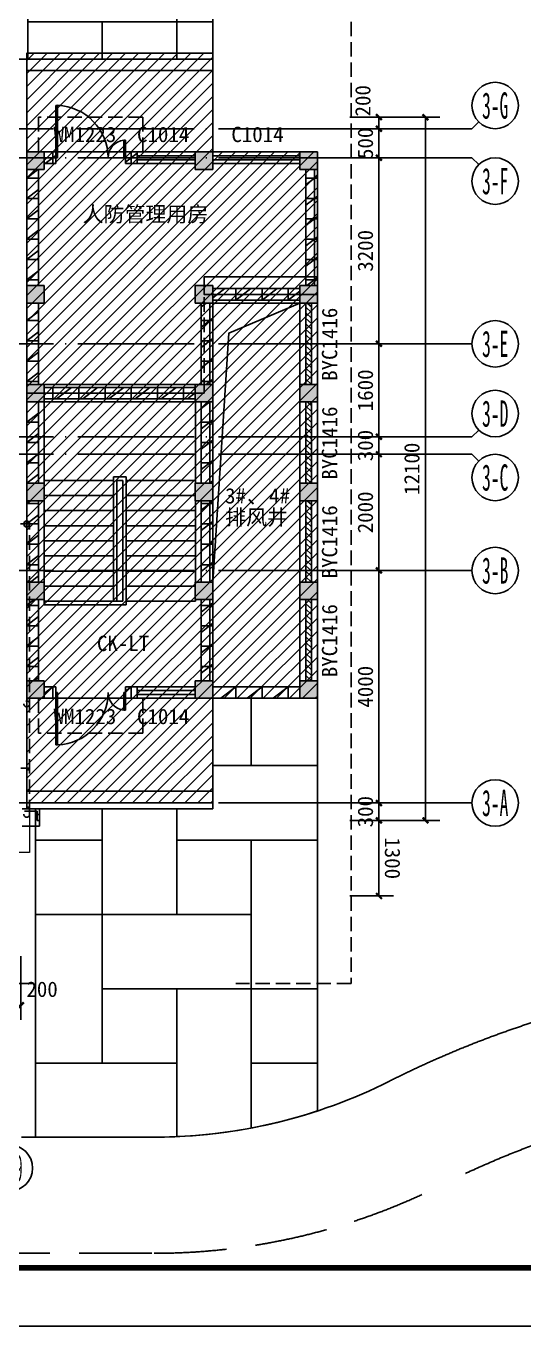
# Model space of a CAD drawing. Extents: x -46233 to 84150, y 109350 to 390860.
# Drawn here: x 49892 to 58454, y 109350 to 131768 of the extents above; entities that cross this region are included whole.
import ezdxf
from ezdxf.enums import TextEntityAlignment as Align
from ezdxf.xclip import XClip

# ---------------------------------------------------------------- set-up
doc = ezdxf.new("R2010")
doc.units = 0
doc.header["$LTSCALE"] = 1000
doc.header["$MEASUREMENT"] = 0
doc.header["$XCLIPFRAME"] = 0
for name, pattern in [('3#-轴线$1$DOTE', [2.42, 2, -0.2, 0.02, -0.2]), ('DASH', [0.35, 0.25, -0.1]), ('道路$0$道路-$0$DASH', [0.35, 0.25, -0.1]), ('风井$0$__DASH', [0.35, 0.25, -0.1])]:
    doc.linetypes.add(name, pattern=pattern)
doc.layers.get('Defpoints').update_dxf_attribs({"color": 4, "linetype": 'DASH'})
for name, color, linetype in [('3#-轴号$0$A-ANNO-AXIS-CIRC', 3, 'Continuous'), ('3#-轴号$0$A-ANNO-AXIS-TEXT', 7, 'Continuous'), ('3#-轴号$0$A-ANNO-DIMS', 3, 'Continuous'), ('3#-轴线$1$A-ANNO-DOTE', 10, '3#-轴线$1$DOTE'), ('A-00-HX-113-wall-01Y$0$HRAL', 31, 'Continuous'), ('A-ANNO-DIMS', 3, 'Continuous'), ('A-ANNO-TEXT', 255, 'Continuous'), ('A-DRAN-SYMB', 243, 'Continuous'), ('A1-无手签$0$A-ANNO-TTLB', 7, 'Continuous'), ('AXIS_TEXT', 7, 'Continuous'), ('道路$0$A-road', 40, 'Continuous'), ('铺装$0$$0$绿化轮廓', 67, 'Continuous'), ('风井$0$A-COLU-CONC', 9, 'Continuous'), ('风井$0$A-COLU-CONC-HATC', 204, 'Continuous'), ('风井$0$A-DOOR', 51, 'Continuous'), ('风井$0$A-ROOF', 241, 'Continuous'), ('风井$0$墙体$0$墙体$0$A-COLU-CONC-HATC', 204, 'Continuous'), ('风井$0$墙体$0$墙体$0$A-DOOR-FIRE', 41, 'Continuous'), ('风井$0$墙体$0$墙体$0$A-FLOR-STRS', 51, 'Continuous'), ('风井$0$墙体$0$墙体$0$A-WALL-BLOK', 131, 'Continuous')]:
    doc.layers.add(name, color=color, linetype=linetype)
doc.layers.add('A-00-15-4#-PM-TF$0$00-装饰-看', color=46, linetype='Continuous', lineweight=5)
doc.layers.add('风井$0$A-ANNO-MODI', color=6, linetype='Continuous', plot=False)
doc.styles.add('3#-轴号$0$_TCH_AXIS', font='')
doc.styles.add('3#-轴号$0$_TCH_DIM_T3', font='')
doc.styles.add('_TCH_DIM_T3', font='')
doc.styles.add('COMPLEX', font='COMPLEX')
doc.styles.get("Standard").update_dxf_attribs({"font": ''})
doc.styles.get('3#-轴号$0$_TCH_AXIS').set_extended_font_data('SimSun')
doc.styles.get('3#-轴号$0$_TCH_DIM_T3').set_extended_font_data('SimSun')
doc.styles.get('_TCH_DIM_T3').set_extended_font_data('SimSun')
doc.styles.get('Standard').set_extended_font_data('SimSun')
doc.dimstyles.new('3#-轴号$0$_TCH_ARCH&&100', dxfattribs={"dimtxt": 264.345992, "dimasz": 100, "dimexe": 250, "dimexo": 300, "dimgap": 100, "dimtad": 1, "dimdec": 0, "dimzin": 0, "dimdsep": 46, "dimtxsty": '3#-轴号$0$_TCH_DIM_T3', "dimblk": '3#-轴号$0$_ArchTick', "dimcen": 0.09, "dimclrt": 7, "dimazin": 2, "dimtfac": 1, "dimtdec": 0, "dimtix": 1, "dimtmove": 2, "dimatfit": 3, "dimfxl": 100, "dimtolj": 1, "dimtzin": 0, "dimarcsym": 0})
doc.dimstyles.new('_TCH_ARCH&&100', dxfattribs={"dimtxt": 264.345992, "dimasz": 100, "dimexe": 250, "dimexo": 300, "dimgap": 100, "dimtad": 1, "dimdec": 0, "dimzin": 0, "dimdsep": 46, "dimtxsty": '_TCH_DIM_T3', "dimblk": 'ARCHTICK', "dimcen": 0.09, "dimclrt": 7, "dimazin": 2, "dimtfac": 1, "dimtdec": 0, "dimtix": 1, "dimtmove": 2, "dimatfit": 3, "dimfxl": 100, "dimtolj": 1, "dimtzin": 0, "dimarcsym": 0})
pattern_1 = [(0, (0, 0), (0, 350), []), (37.875, (400, 0), (-169.61527734, 218.07665675), []), (90, (400, 0), (-450, 3e-14), [])]
pattern_2 = [(0, (0, 0), (3840, 1280), [5120, -1280]), (90, (0, -1280), (-1280, 3840), [5120, -1280])]

# ---------------------------------------------------------------- blocks, each defined once
blk = doc.blocks.new('3#-轴线')
at = {"layer": '3#-轴线$1$A-ANNO-DOTE'}
for points in [[(-3000, 500), (45757, 500)], [(-3000, 0), (45757, 0)], [(-3000, -3200), (45757, -3200)], [(-3000, -4800), (45757, -4800)], [(-3000, -5100), (45757, -5100)], [(-3000, -7100), (45757, -7100)], [(-3000, -11100), (45757, -11100)]]:
    blk.add_lwpolyline(points, dxfattribs=at)
blk = doc.blocks.new('_AXISO')
blk.add_circle((0, 0), 0.5)
at = {"layer": 'AXIS_TEXT', "style": 'COMPLEX', "width": 1.041667}
blk.add_attdef('A', text='', height=0.56, dxfattribs=at).set_placement((-0.25, -0.28), (0.25, -0.28), align=Align.FIT)
blk = doc.blocks.new('3#-轴号$0$_ArchTick')
at = {"color": 0, "linetype": 'ByBlock', "const_width": 0.4}
blk.add_lwpolyline([(-0.5, -0.5), (0.5, 0.5)], dxfattribs=at)
blk = doc.blocks.new('*D811')
at = {"layer": '3#-轴号$0$A-ANNO-DIMS', "color": 0, "lineweight": -2, "transparency": 16777216}
for p, q in [((44188, -8100), (44938, -8100)), ((44688, -12100), (44688, -8100)), ((44188, -12100), (44938, -12100))]:
    blk.add_line(p, q, dxfattribs=at)
at = {"layer": 'Defpoints', "color": 0, "transparency": 16777216}
for p in [(43888, -8100), (44688, -8100), (43888, -12100)]:
    blk.add_point(p, dxfattribs=at)
at = {"layer": '3#-轴号$0$A-ANNO-DIMS', "color": 0, "lineweight": -2, "transparency": 16777216, "xscale": 100, "yscale": 100, "zscale": 100}
for p, rotation in [((44688, -8100), 90), ((44688, -12100), 270)]:
    blk.add_blockref('3#-轴号$0$_ArchTick', p, dxfattribs=dict(at, rotation=rotation))
at = {"layer": '3#-轴号$0$A-ANNO-DIMS', "color": 7, "transparency": 16777216, "insert": (44456, -10100), "char_height": 264.3, "attachment_point": 5, "rotation": 90, "style": '3#-轴号$0$_TCH_DIM_T3'}
blk.add_mtext('\\A1;4000', dxfattribs=at)
blk = doc.blocks.new('*D812')
at = {"layer": '3#-轴号$0$A-ANNO-DIMS', "color": 0, "lineweight": -2, "transparency": 16777216}
for p, q in [((44188, -6100), (44938, -6100)), ((44688, -8100), (44688, -6100)), ((44188, -8100), (44938, -8100))]:
    blk.add_line(p, q, dxfattribs=at)
at = {"layer": 'Defpoints', "color": 0, "transparency": 16777216}
for p in [(43888, -6100), (44688, -6100), (43888, -8100)]:
    blk.add_point(p, dxfattribs=at)
at = {"layer": '3#-轴号$0$A-ANNO-DIMS', "color": 0, "lineweight": -2, "transparency": 16777216, "xscale": 100, "yscale": 100, "zscale": 100}
for p, rotation in [((44688, -6100), 90), ((44688, -8100), 270)]:
    blk.add_blockref('3#-轴号$0$_ArchTick', p, dxfattribs=dict(at, rotation=rotation))
at = {"layer": '3#-轴号$0$A-ANNO-DIMS', "color": 7, "transparency": 16777216, "insert": (44456, -7100), "char_height": 264.3, "attachment_point": 5, "rotation": 90, "style": '3#-轴号$0$_TCH_DIM_T3'}
blk.add_mtext('\\A1;2000', dxfattribs=at)
blk = doc.blocks.new('*D813')
at = {"layer": '3#-轴号$0$A-ANNO-DIMS', "color": 0, "lineweight": -2, "transparency": 16777216}
for p, q in [((44188, -5800), (44938, -5800)), ((44688, -5800), (44688, -5700)), ((44688, -6100), (44688, -5800)), ((44188, -6100), (44938, -6100)), ((44688, -6100), (44688, -6200))]:
    blk.add_line(p, q, dxfattribs=at)
at = {"layer": 'Defpoints', "color": 0, "transparency": 16777216}
for p in [(43888, -5800), (44688, -5800), (43888, -6100)]:
    blk.add_point(p, dxfattribs=at)
at = {"layer": '3#-轴号$0$A-ANNO-DIMS', "color": 0, "lineweight": -2, "transparency": 16777216, "xscale": 100, "yscale": 100, "zscale": 100}
for p, rotation in [((44688, -5800), 270), ((44688, -6100), 90)]:
    blk.add_blockref('3#-轴号$0$_ArchTick', p, dxfattribs=dict(at, rotation=rotation))
at = {"layer": '3#-轴号$0$A-ANNO-DIMS', "color": 7, "transparency": 16777216, "insert": (44456, -5950), "char_height": 264.3, "attachment_point": 5, "rotation": 90, "style": '3#-轴号$0$_TCH_DIM_T3'}
blk.add_mtext('\\A1;300', dxfattribs=at)
blk = doc.blocks.new('*D814')
at = {"layer": '3#-轴号$0$A-ANNO-DIMS', "color": 0, "lineweight": -2, "transparency": 16777216}
for p, q in [((44188, -4200), (44938, -4200)), ((44688, -5800), (44688, -4200)), ((44188, -5800), (44938, -5800))]:
    blk.add_line(p, q, dxfattribs=at)
at = {"layer": 'Defpoints', "color": 0, "transparency": 16777216}
for p in [(43888, -4200), (44688, -4200), (43888, -5800)]:
    blk.add_point(p, dxfattribs=at)
at = {"layer": '3#-轴号$0$A-ANNO-DIMS', "color": 0, "lineweight": -2, "transparency": 16777216, "xscale": 100, "yscale": 100, "zscale": 100}
for p, rotation in [((44688, -4200), 90), ((44688, -5800), 270)]:
    blk.add_blockref('3#-轴号$0$_ArchTick', p, dxfattribs=dict(at, rotation=rotation))
at = {"layer": '3#-轴号$0$A-ANNO-DIMS', "color": 7, "transparency": 16777216, "insert": (44456, -5000), "char_height": 264.3, "attachment_point": 5, "rotation": 90, "style": '3#-轴号$0$_TCH_DIM_T3'}
blk.add_mtext('\\A1;1600', dxfattribs=at)
blk = doc.blocks.new('*D815')
at = {"layer": '3#-轴号$0$A-ANNO-DIMS', "color": 0, "lineweight": -2, "transparency": 16777216}
for p, q in [((44188, -1000), (44938, -1000)), ((44688, -4200), (44688, -1000)), ((44188, -4200), (44938, -4200))]:
    blk.add_line(p, q, dxfattribs=at)
at = {"layer": 'Defpoints', "color": 0, "transparency": 16777216}
for p in [(43888, -1000), (44688, -1000), (43888, -4200)]:
    blk.add_point(p, dxfattribs=at)
at = {"layer": '3#-轴号$0$A-ANNO-DIMS', "color": 0, "lineweight": -2, "transparency": 16777216, "xscale": 100, "yscale": 100, "zscale": 100}
for p, rotation in [((44688, -1000), 90), ((44688, -4200), 270)]:
    blk.add_blockref('3#-轴号$0$_ArchTick', p, dxfattribs=dict(at, rotation=rotation))
at = {"layer": '3#-轴号$0$A-ANNO-DIMS', "color": 7, "transparency": 16777216, "insert": (44456, -2600), "char_height": 264.3, "attachment_point": 5, "rotation": 90, "style": '3#-轴号$0$_TCH_DIM_T3'}
blk.add_mtext('\\A1;3200', dxfattribs=at)
blk = doc.blocks.new('*D816')
at = {"layer": '3#-轴号$0$A-ANNO-DIMS', "color": 0, "lineweight": -2, "transparency": 16777216}
for p, q in [((44688, -500), (44688, -400)), ((44188, -500), (44938, -500)), ((44688, -1000), (44688, -500)), ((44188, -1000), (44938, -1000)), ((44688, -1000), (44688, -1100))]:
    blk.add_line(p, q, dxfattribs=at)
at = {"layer": 'Defpoints', "color": 0, "transparency": 16777216}
for p in [(43888, -500), (44688, -500), (43888, -1000)]:
    blk.add_point(p, dxfattribs=at)
at = {"layer": '3#-轴号$0$A-ANNO-DIMS', "color": 0, "lineweight": -2, "transparency": 16777216, "xscale": 100, "yscale": 100, "zscale": 100}
for p, rotation in [((44688, -500), 270), ((44688, -1000), 90)]:
    blk.add_blockref('3#-轴号$0$_ArchTick', p, dxfattribs=dict(at, rotation=rotation))
at = {"layer": '3#-轴号$0$A-ANNO-DIMS', "color": 7, "transparency": 16777216, "insert": (44456, -750), "char_height": 264.3, "attachment_point": 5, "rotation": 90, "style": '3#-轴号$0$_TCH_DIM_T3'}
blk.add_mtext('\\A1;500', dxfattribs=at)
blk = doc.blocks.new('风井$0$墙体$0$墙体$0$$DorLib2D$00000225')
at = {"color": 0}
for p, q in [((0.475, -0.001), (0.475, 0.752)), ((0.475, 0.752), (0.5, 0.752)), ((0.5, -0.001), (0.5, 0.752)), ((-0.5, 0), (-0.5, 0.252)), ((-0.475, 0.252), (-0.5, 0.252)), ((-0.475, 0), (-0.475, 0.252)), ((-0.475, 0), (-0.5, 0)), ((0.475, -0.001), (0.5, -0.001))]:
    blk.add_line(p, q, dxfattribs=at)
for centre, radius, start, end in [((0.505, -0.002), 0.755, 92.2493, 179.7238), ((-0.501, 0.003), 0.251, 359.7899, 84.0974)]:
    blk.add_arc(centre, radius, start, end, dxfattribs=at)
blk = doc.blocks.new('风井$0$$WINLIB2D$00000001')
at = {"color": 0}
for points in [[(-0.5, 0.5), (-0.5, -0.5)], [(-0.5, 0.5), (0.5, 0.5)], [(0.5, -0.5), (0.5, 0.5)], [(0.5, 0.167), (-0.5, 0.167)], [(0.5, -0.167), (-0.5, -0.167)], [(-0.5, -0.5), (0.5, -0.5)]]:
    blk.add_lwpolyline(points, dxfattribs=at)
blk = doc.blocks.new('风井$0$$WINLIB2D$00000039')
at = {"color": 0}
for points in [[(-0.5, 0.5), (-0.5, -0.5)], [(0.5, 0.5), (-0.5, 0.5)], [(0.5, -0.5), (0.5, 0.5)], [(-0.5, 0.167), (0.5, 0.167)], [(-0.384, -0.167), (-0.448, 0.167)], [(-0.316, -0.167), (-0.38, 0.167)], [(-0.248, -0.167), (-0.312, 0.167)], [(-0.18, -0.167), (-0.244, 0.167)], [(-0.112, -0.167), (-0.176, 0.167)], [(-0.044, -0.167), (-0.108, 0.167)], [(0.024, -0.167), (-0.04, 0.167)], [(0.092, -0.167), (0.028, 0.167)], [(0.16, -0.167), (0.096, 0.167)], [(0.228, -0.167), (0.164, 0.167)], [(0.296, -0.167), (0.232, 0.167)], [(0.364, -0.167), (0.3, 0.167)], [(0.432, -0.167), (0.368, 0.167)], [(0.5, -0.167), (0.436, 0.167)], [(-0.452, -0.167), (-0.5, 0.084)], [(-0.5, -0.167), (0.5, -0.167)], [(0.5, -0.5), (-0.5, -0.5)]]:
    blk.add_lwpolyline(points, dxfattribs=at)
blk = doc.blocks.new('风井')
at = {"layer": '风井$0$A-COLU-CONC-HATC'}
for points in [[(525342749.6, 299507561), (525342749.6, 299507261), (525343049.6, 299507261), (525343049.6, 299507561)], [(525345649.6, 299507561), (525345649.6, 299507261), (525345949.6, 299507261), (525345949.6, 299507561)], [(525347449.6, 299507561), (525347449.6, 299507261), (525347749.6, 299507261), (525347749.6, 299507561)], [(525342749.6, 299505261), (525342749.6, 299504961), (525343049.6, 299504961), (525343049.6, 299505261)], [(525345649.6, 299505261), (525345649.6, 299504961), (525345949.6, 299504961), (525345949.6, 299505261)], [(525347449.6, 299505261), (525347449.6, 299504961), (525347749.6, 299504961), (525347749.6, 299505261)], [(525342749.6, 299503560.8), (525342749.6, 299503260.8), (525343049.6, 299503260.8), (525343049.6, 299503560.8)], [(525345649.6, 299503560.8), (525345649.6, 299503260.8), (525345949.6, 299503260.8), (525345949.6, 299503560.8)], [(525347449.6, 299503560.8), (525347449.6, 299503260.8), (525347749.6, 299503260.8), (525347749.6, 299503560.8)], [(525342749.6, 299501860.8), (525342749.6, 299501560.8), (525343049.6, 299501560.8), (525343049.6, 299501860.8)], [(525345649.6, 299501860.8), (525345649.6, 299501560.8), (525345949.6, 299501560.8), (525345949.6, 299501860.8)], [(525347449.6, 299501860.8), (525347449.6, 299501560.8), (525347749.6, 299501560.8), (525347749.6, 299501860.8)], [(525342749.6, 299500161), (525342749.6, 299499861), (525343049.6, 299499861), (525343049.6, 299500161)], [(525345649.6, 299500161), (525345649.6, 299499861), (525345949.6, 299499861), (525345949.6, 299500161)], [(525347449.6, 299500161), (525347449.6, 299499861), (525347749.6, 299499861), (525347749.6, 299500161)], [(525342749.6, 299498461), (525342749.6, 299498161), (525343049.6, 299498161), (525343049.6, 299498461)], [(525345649.6, 299498461), (525345649.6, 299498161), (525345949.6, 299498161), (525345949.6, 299498461)], [(525347449.6, 299498461), (525347449.6, 299498161), (525347749.6, 299498161), (525347749.6, 299498461)]]:
    blk.add_hatch(color=256, dxfattribs=at).paths.add_polyline_path(points)
at = {"layer": '风井$0$墙体$0$墙体$0$A-COLU-CONC-HATC'}
h = blk.add_hatch(dxfattribs=at)
h.set_pattern_fill('空心砖', color=256, scale=100, style=0)
h.set_pattern_definition(pattern_1)
h.paths.add_polyline_path([(525343049.6, 299507561), (525343049.6, 299507361), (525343249.6, 299507361), (525343249.6, 299507561)])
h = blk.add_hatch(dxfattribs=at)
h.set_pattern_fill('空心砖', color=256, scale=100, style=0)
h.set_pattern_definition(pattern_1)
h.paths.add_polyline_path([(525344649.6, 299507561), (525344449.6, 299507561), (525344449.6, 299507361), (525344649.6, 299507361)])
h = blk.add_hatch(dxfattribs=at)
h.set_pattern_fill('空心砖', color=256, scale=100, style=0)
h.set_pattern_definition(pattern_1)
h.paths.add_polyline_path([(525342749.6, 299505261), (525342949.6, 299505261), (525342949.6, 299507261), (525342749.6, 299507261)])
h = blk.add_hatch(dxfattribs=at)
h.set_pattern_fill('空心砖', color=256, scale=100, style=0)
h.set_pattern_definition(pattern_1)
h.paths.add_polyline_path([(525347749.6, 299507261), (525347549.6, 299507261), (525347549.6, 299505261), (525347749.6, 299505261)])
h = blk.add_hatch(dxfattribs=at)
h.set_pattern_fill('空心砖', color=256, scale=100, style=0)
h.set_pattern_definition(pattern_1)
h.paths.add_polyline_path([(525345949.6, 299505211), (525345949.6, 299505011), (525347449.6, 299505011), (525347449.6, 299505211)])
h = blk.add_hatch(dxfattribs=at)
h.set_pattern_fill('空心砖', color=256, scale=100, style=0)
h.set_pattern_definition(pattern_1)
h.paths.add_polyline_path([(525342749.6, 299503560.8), (525342949.6, 299503560.8), (525342949.6, 299504961), (525342749.6, 299504961)])
h = blk.add_hatch(dxfattribs=at)
h.set_pattern_fill('空心砖', color=256, scale=100, style=0)
h.set_pattern_definition(pattern_1)
h.paths.add_polyline_path([(525345949.6, 299504961), (525345749.6, 299504961), (525345749.6, 299503560.8), (525345949.6, 299503560.8)])
h = blk.add_hatch(dxfattribs=at)
h.set_pattern_fill('空心砖', color=256, scale=100, style=0)
h.set_pattern_definition(pattern_1)
h.paths.add_polyline_path([(525343049.6, 299503510.8), (525343049.6, 299503310.8), (525345649.6, 299503310.8), (525345649.6, 299503510.8)])
h = blk.add_hatch(dxfattribs=at)
h.set_pattern_fill('空心砖', color=256, scale=100, style=0)
h.set_pattern_definition(pattern_1)
h.paths.add_polyline_path([(525342749.6, 299501860.8), (525342949.6, 299501860.8), (525342949.6, 299503260.8), (525342749.6, 299503260.8)])
h = blk.add_hatch(dxfattribs=at)
h.set_pattern_fill('空心砖', color=256, scale=100, style=0)
h.set_pattern_definition(pattern_1)
h.paths.add_polyline_path([(525345949.6, 299503260.8), (525345749.6, 299503260.8), (525345749.6, 299501860.8), (525345949.6, 299501860.8)])
h = blk.add_hatch(dxfattribs=at)
h.set_pattern_fill('空心砖', color=256, scale=100, style=0)
h.set_pattern_definition(pattern_1)
h.paths.add_polyline_path([(525342749.6, 299500161), (525342949.6, 299500161), (525342949.6, 299501560.8), (525342749.6, 299501560.8)])
h = blk.add_hatch(dxfattribs=at)
h.set_pattern_fill('空心砖', color=256, scale=100, style=0)
h.set_pattern_definition(pattern_1)
h.paths.add_polyline_path([(525345949.6, 299501560.8), (525345749.6, 299501560.8), (525345749.6, 299500161), (525345949.6, 299500161)])
h = blk.add_hatch(dxfattribs=at)
h.set_pattern_fill('空心砖', color=256, scale=100, style=0)
h.set_pattern_definition(pattern_1)
h.paths.add_polyline_path([(525342749.6, 299498461), (525342949.6, 299498461), (525342949.6, 299499861), (525342749.6, 299499861)])
h = blk.add_hatch(dxfattribs=at)
h.set_pattern_fill('空心砖', color=256, scale=100, style=0)
h.set_pattern_definition(pattern_1)
h.paths.add_polyline_path([(525345949.6, 299499861), (525345749.6, 299499861), (525345749.6, 299498461), (525345949.6, 299498461)])
h = blk.add_hatch(dxfattribs=at)
h.set_pattern_fill('空心砖', color=256, scale=100, style=0)
h.set_pattern_definition(pattern_1)
h.paths.add_polyline_path([(525347749.6, 299499861), (525347449.6, 299499861), (525347449.6, 299499860.9), (525347749.6, 299499860.9)])
h = blk.add_hatch(dxfattribs=at)
h.set_pattern_fill('空心砖', color=256, scale=100, style=0)
h.set_pattern_definition(pattern_1)
h.paths.add_polyline_path([(525343049.6, 299498361), (525343049.6, 299498161), (525343249.6, 299498161), (525343249.6, 299498361)])
h = blk.add_hatch(dxfattribs=at)
h.set_pattern_fill('空心砖', color=256, scale=100, style=0)
h.set_pattern_definition(pattern_1)
h.paths.add_polyline_path([(525344449.6, 299498161), (525344649.6, 299498161), (525344649.6, 299498361), (525344449.6, 299498361)])
h = blk.add_hatch(dxfattribs=at)
h.set_pattern_fill('空心砖', color=256, scale=100, style=0)
h.set_pattern_definition(pattern_1)
h.paths.add_polyline_path([(525347449.6, 299498161), (525347449.6, 299498361), (525345949.6, 299498361), (525345949.6, 299498161)])
for p, q in [((525345949.6, 299504961), (525347449.6, 299504961)), ((525347449.6, 299504961), (525347449.6, 299500161)), ((525342749.6, 299503410.8), (525345799, 299503410.8)), ((525347449.6, 299499861), (525347449.6, 299498461))]:
    blk.add_line(p, q)
at = {"elevation": 0}
blk.add_lwpolyline([(525342749.6, 299507561), (525347749.6, 299507561), (525347749.6, 299498161), (525342749.6, 299498161)], close=True, dxfattribs=at)
blk.add_lwpolyline([(525345949.6, 299500161), (525346223.1, 299504442.8), (525347449.6, 299504961)])
blk.add_lwpolyline([(525342749.6, 299503560.8), (525345949.6, 299503560.8), (525345949.6, 299498161), (525342749.6, 299498161)], close=True)
at = {"layer": 'Defpoints'}
blk.add_lwpolyline([(525345799, 299507561), (525342749.6, 299507561), (525342749.6, 299503410.8), (525345799, 299503410.8), (525345799, 299505111), (525347749.6, 299505111), (525347749.6, 299507561)], close=True, dxfattribs=at)
at = {"layer": '风井$0$A-ANNO-MODI'}
blk.add_lwpolyline([(525345799, 299505411), (525347749.6, 299505411), (525347749.6, 299505111), (525345799, 299505111)], close=True, dxfattribs=at)
at = {"layer": '风井$0$A-COLU-CONC'}
for p, q in [((525342749.6, 299507561), (525342749.6, 299507261)), ((525343049.6, 299507561), (525342749.6, 299507561)), ((525343049.6, 299507261), (525343049.6, 299507561)), ((525345649.6, 299507561), (525345649.6, 299507261)), ((525345949.6, 299507561), (525345649.6, 299507561)), ((525345949.6, 299507261), (525345949.6, 299507561)), ((525347449.6, 299507561), (525347449.6, 299507261)), ((525347749.6, 299507561), (525347449.6, 299507561)), ((525347749.6, 299507261), (525347749.6, 299507561)), ((525342749.6, 299507261), (525343049.6, 299507261)), ((525345649.6, 299507261), (525345949.6, 299507261)), ((525347449.6, 299507261), (525347749.6, 299507261)), ((525342749.6, 299505261), (525342749.6, 299504961)), ((525343049.6, 299505261), (525342749.6, 299505261)), ((525343049.6, 299504961), (525343049.6, 299505261)), ((525345649.6, 299505261), (525345649.6, 299504961)), ((525345949.6, 299505261), (525345649.6, 299505261)), ((525345949.6, 299504961), (525345949.6, 299505261)), ((525347449.6, 299505261), (525347449.6, 299504961)), ((525347749.6, 299505261), (525347449.6, 299505261)), ((525347749.6, 299504961), (525347749.6, 299505261)), ((525342749.6, 299504961), (525343049.6, 299504961)), ((525345649.6, 299504961), (525345949.6, 299504961)), ((525347449.6, 299504961), (525347749.6, 299504961)), ((525342749.6, 299503560.8), (525342749.6, 299503260.8)), ((525343049.6, 299503560.8), (525342749.6, 299503560.8)), ((525343049.6, 299503260.8), (525343049.6, 299503560.8)), ((525345649.6, 299503560.8), (525345649.6, 299503260.8)), ((525345949.6, 299503560.8), (525345649.6, 299503560.8)), ((525345949.6, 299503260.8), (525345949.6, 299503560.8)), ((525347449.6, 299503560.8), (525347449.6, 299503260.8)), ((525347749.6, 299503560.8), (525347449.6, 299503560.8)), ((525347749.6, 299503260.8), (525347749.6, 299503560.8)), ((525342749.6, 299503260.8), (525343049.6, 299503260.8)), ((525345649.6, 299503260.8), (525345949.6, 299503260.8)), ((525347449.6, 299503260.8), (525347749.6, 299503260.8)), ((525342749.6, 299501860.8), (525342749.6, 299501560.8)), ((525343049.6, 299501860.8), (525342749.6, 299501860.8)), ((525343049.6, 299501560.8), (525343049.6, 299501860.8)), ((525345649.6, 299501860.8), (525345649.6, 299501560.8)), ((525345949.6, 299501860.8), (525345649.6, 299501860.8)), ((525345949.6, 299501560.8), (525345949.6, 299501860.8)), ((525347449.6, 299501860.8), (525347449.6, 299501560.8)), ((525347749.6, 299501860.8), (525347449.6, 299501860.8)), ((525347749.6, 299501560.8), (525347749.6, 299501860.8)), ((525342749.6, 299501560.8), (525343049.6, 299501560.8)), ((525345649.6, 299501560.8), (525345949.6, 299501560.8)), ((525347449.6, 299501560.8), (525347749.6, 299501560.8)), ((525342749.6, 299500161), (525342749.6, 299499861)), ((525343049.6, 299500161), (525342749.6, 299500161)), ((525343049.6, 299499861), (525343049.6, 299500161)), ((525345649.6, 299500161), (525345649.6, 299499861)), ((525345949.6, 299500161), (525345649.6, 299500161)), ((525345949.6, 299499861), (525345949.6, 299500161)), ((525347449.6, 299500161), (525347449.6, 299499861)), ((525347749.6, 299500161), (525347449.6, 299500161)), ((525347749.6, 299499861), (525347749.6, 299500161)), ((525342749.6, 299499861), (525343049.6, 299499861)), ((525345649.6, 299499861), (525345949.6, 299499861)), ((525347449.6, 299499861), (525347749.6, 299499861)), ((525342749.6, 299498461), (525342749.6, 299498161)), ((525343049.6, 299498461), (525342749.6, 299498461)), ((525343049.6, 299498161), (525343049.6, 299498461)), ((525345649.6, 299498461), (525345649.6, 299498161)), ((525345949.6, 299498461), (525345649.6, 299498461)), ((525345949.6, 299498161), (525345949.6, 299498461)), ((525347449.6, 299498461), (525347449.6, 299498161)), ((525347749.6, 299498461), (525347449.6, 299498461)), ((525347749.6, 299498161), (525347749.6, 299498461)), ((525342749.6, 299498161), (525343049.6, 299498161)), ((525345649.6, 299498161), (525345949.6, 299498161)), ((525347449.6, 299498161), (525347749.6, 299498161))]:
    blk.add_line(p, q, dxfattribs=at)
at = {"layer": '风井$0$A-ROOF', "linetype": '风井$0$__DASH'}
for points in [[(525344749.6, 299507561), (525344749.6, 299508161), (525342949.6, 299508161), (525342949.6, 299507561)], [(525344749.6, 299498161), (525344749.6, 299497561), (525342949.6, 299497561), (525342949.6, 299498161)]]:
    blk.add_lwpolyline(points, dxfattribs=at)
at = {"layer": '风井$0$墙体$0$墙体$0$A-FLOR-STRS'}
for p, q in [((525342749.6, 299508961), (525345949.6, 299508961)), ((525345650, 299503260.8), (525343050, 299503260.8)), ((525343050, 299503260.8), (525343050, 299501910.8)), ((525345650, 299501910.8), (525345650, 299503260.8)), ((525343050, 299499830.8), (525343050, 299501910.8)), ((525343050, 299501910.8), (525344240, 299501910.8)), ((525343050, 299501910.8), (525344240, 299501910.8)), ((525344240, 299499830.8), (525344240, 299501970.8)), ((525344240, 299501970.8), (525344460, 299501970.8)), ((525344300, 299499830.8), (525344300, 299501910.8)), ((525344300, 299499830.8), (525344300, 299501910.8)), ((525344300, 299501910.8), (525344400, 299501910.8)), ((525344300, 299501910.8), (525344400, 299501910.8)), ((525344400, 299501910.8), (525344400, 299499830.8)), ((525344400, 299501910.8), (525344400, 299499830.8)), ((525344460, 299501970.8), (525344460, 299499770.8)), ((525345650, 299501910.8), (525344460, 299501910.8)), ((525344460, 299501910.8), (525345650, 299501910.8)), ((525345650, 299501910.8), (525345650, 299501860.8)), ((525343050, 299501650.8), (525344240, 299501650.8)), ((525345649.6, 299501650.8), (525344460, 299501650.8)), ((525345650, 299501560.8), (525345650, 299500161)), ((525343050, 299501390.8), (525344240, 299501390.8)), ((525345650, 299501390.8), (525344460, 299501390.8)), ((525343050, 299501130.8), (525344240, 299501130.8)), ((525345650, 299501130.8), (525344460, 299501130.8)), ((525343050, 299500870.8), (525344240, 299500870.8)), ((525345650, 299500870.8), (525344460, 299500870.8)), ((525343050, 299500610.8), (525344240, 299500610.8)), ((525345650, 299500610.8), (525344460, 299500610.8)), ((525343050, 299500350.8), (525344240, 299500350.8)), ((525345650, 299500350.8), (525344460, 299500350.8)), ((525343050, 299500090.8), (525344240, 299500090.8)), ((525345649.6, 299500090.8), (525344460, 299500090.8)), ((525343050, 299499830.8), (525344240, 299499830.8)), ((525344400, 299499830.8), (525343050, 299499830.8)), ((525343050, 299499770.8), (525343050, 299499830.8)), ((525344460, 299499770.8), (525343050, 299499770.8)), ((525344240, 299499830.8), (525344300, 299499830.8)), ((525344240, 299499830.8), (525344300, 299499830.8)), ((525344300, 299499830.8), (525344400, 299499830.8)), ((525345650, 299499830.8), (525344460, 299499830.8)), ((525345650, 299499861), (525345650, 299499830.8)), ((525342749.6, 299496661), (525342749.6, 299496261)), ((525342749.6, 299496561), (525345949.6, 299496561)), ((525342749.6, 299496261), (525345949.6, 299496261))]:
    blk.add_line(p, q, dxfattribs=at)
for points in [[(525342749.6, 299507561), (525342749.6, 299509261), (525345949.6, 299509261), (525345949.6, 299507561)], [(525342749.6, 299498161), (525342749.6, 299496261), (525345949.6, 299496261), (525345949.6, 299498461)]]:
    blk.add_lwpolyline(points, dxfattribs=at)
at = {"layer": '风井$0$墙体$0$墙体$0$A-WALL-BLOK'}
for p, q in [((525342749.6, 299507461, 0), (525342749.6, 299507461, 0)), ((525342799.6, 299507461, 0), (525342799.6, 299507461, 0)), ((525342849.6, 299507461, 0), (525342849.6, 299507461, 0)), ((525343249.6, 299507561), (525343049.6, 299507561)), ((525343249.6, 299507361), (525343249.6, 299507561)), ((525344649.6, 299507561), (525344449.6, 299507561)), ((525344449.6, 299507561), (525344449.6, 299507361)), ((525344649.6, 299507361), (525344649.6, 299507561)), ((525342749.6, 299507261), (525342749.6, 299505261)), ((525342949.6, 299507261), (525342949.6, 299505261)), ((525343049.6, 299507361), (525343249.6, 299507361)), ((525344449.6, 299507361), (525344649.6, 299507361)), ((525347549.6, 299507261), (525347549.6, 299505261)), ((525347749.6, 299507261), (525347749.6, 299505261)), ((525347449.6, 299505211), (525345949.6, 299505211)), ((525342749.6, 299504961), (525342749.6, 299503560.8)), ((525342949.6, 299504961), (525342949.6, 299503560.8)), ((525345749.6, 299503560.8), (525345749.6, 299504961)), ((525347449.6, 299505011), (525345949.6, 299505011)), ((525345949.6, 299503560.8), (525345949.6, 299504961)), ((525345649.6, 299503510.8), (525343049.6, 299503510.8)), ((525342749.6, 299503260.8), (525342749.6, 299501860.8)), ((525342949.6, 299503260.8), (525342949.6, 299501860.8)), ((525345649.6, 299503310.8), (525343049.6, 299503310.8)), ((525345749.6, 299501860.8), (525345749.6, 299503260.8)), ((525345949.6, 299501860.8), (525345949.6, 299503260.8)), ((525342749.6, 299501560.8), (525342749.6, 299500161)), ((525342949.6, 299501560.8), (525342949.6, 299500161)), ((525345749.6, 299500161), (525345749.6, 299501560.8)), ((525345949.6, 299500161), (525345949.6, 299501560.8)), ((525342749.6, 299499861), (525342749.6, 299498461)), ((525342949.6, 299499861), (525342949.6, 299498461)), ((525345749.6, 299498461), (525345749.6, 299499861)), ((525345949.6, 299498461), (525345949.6, 299499861)), ((525347449.6, 299499861), (525347449.6, 299499860.9)), ((525347449.6, 299499860.9), (525347749.6, 299499860.9)), ((525347749.6, 299499860.9), (525347749.6, 299499861)), ((525343249.6, 299498361), (525343049.6, 299498361)), ((525343249.6, 299498161), (525343249.6, 299498361)), ((525344649.6, 299498361), (525344449.6, 299498361)), ((525344449.6, 299498361), (525344449.6, 299498161)), ((525344649.6, 299498161), (525344649.6, 299498361)), ((525345949.6, 299498361), (525347449.6, 299498361)), ((525343049.6, 299498161), (525343249.6, 299498161)), ((525344449.6, 299498161), (525344649.6, 299498161)), ((525345949.6, 299498161), (525347449.6, 299498161))]:
    blk.add_line(p, q, dxfattribs=at)
at = {"layer": '风井$0$A-DOOR'}
for name, p, xscale, yscale, zscale, rotation in [('风井$0$$WINLIB2D$00000001', (525345149.6, 299507461), -1000, 200, 200, 179.9999999976847), ('风井$0$$WINLIB2D$00000001', (525346699.6, 299507461), -1500, 200, 200, 179.999999998154), ('风井$0$$WINLIB2D$00000039', (525347599.6, 299504260.9), 1400.122528553009, -300, 300, 270), ('风井$0$$WINLIB2D$00000039', (525347599.6, 299502560.8), 1400, -300, 300, 270), ('风井$0$$WINLIB2D$00000039', (525347599.6, 299500860.9), 1400, -300, 300, 270), ('风井$0$$WINLIB2D$00000039', (525347599.6, 299499160.9), 1400, -300, 300, 270), ('风井$0$$WINLIB2D$00000001', (525345149.6, 299498261), 1000, -200, 200, 359.9999999988423)]:
    blk.add_blockref(name, p, dxfattribs=dict(at, xscale=xscale, yscale=yscale, zscale=zscale, rotation=rotation))
at = {"layer": '风井$0$墙体$0$墙体$0$A-DOOR-FIRE', "yscale": -1200, "zscale": 200}
for p, xscale, rotation in [((525343849.6, 299507461), 1200, 179.9999999976847), ((525343849.6, 299498261), -1200, 359.9999999988423)]:
    blk.add_blockref('风井$0$墙体$0$墙体$0$$DorLib2D$00000225', p, dxfattribs=dict(at, xscale=xscale, rotation=rotation))
blk = doc.blocks.new('GBTRRGT')
h = blk.add_hatch()
h.set_pattern_fill('ANSI31', color=251, scale=100)
h.set_pattern_definition([(45, (0, 0), (-112.2532, 112.2532), [])])
h.paths.add_polyline_path([(49903, 132301), (49903, 119401), (53103, 119401), (53103, 121201), (54903, 121201), (54903, 130601), (53103, 130601), (53103, 132301)])
at = {"color": 251}
blk.add_lwpolyline([(49903, 132301), (49903, 119401), (53103, 119401), (53103, 121201), (54903, 121201), (54903, 130601), (53103, 130601), (53103, 132301)], close=True, dxfattribs=at)
ref = blk.add_blockref('风井', (-525292847, -299376960))
XClip(ref).set_block_clipping_path([(525341872.6954133511, 299495432.6284817457), (525348905.2974555492, 299510173.6685853004)])
at = {"layer": 'A-ANNO-TEXT', "color": 2}
for s, p in [('WM1223', (50364, 130771)), ('C1014', (51800, 130771)), ('C1014', (53422, 130771)), ('WM1223', (50364, 120756)), ('C1014', (51800, 120756))]:
    blk.add_text(s, height=264.3, dxfattribs=at).set_placement(p)
at = {"layer": 'A-ANNO-TEXT'}
for s, height, p in [('人防管理用房', 264.3, (50863, 129400)), ('3#', 264.3, (53314, 124553)), ('4#', 264.3, (54070, 124553)), ('排风井', 264.3, (53314, 124184)), ('、', 264, (53692, 124553)), ('CK-LT', 264.3, (51111, 122014))]:
    blk.add_text(s, height=height, dxfattribs=at).set_placement(p)
at = {"layer": 'A-ANNO-TEXT', "color": 2}
for p in [(55243, 126663), (55243, 124963), (55243, 123263), (55243, 121563)]:
    blk.add_text('BYC1416', height=264.3, rotation=90, dxfattribs=at).set_placement(p)
blk = doc.blocks.new('A$C527B6E1A')
at = {"layer": 'A-00-15-4#-PM-TF$0$00-装饰-看', "color": 251}
blk.add_lwpolyline([(350, 1400), (350, 650), (-2800, 650)], dxfattribs=at)
at = {"layer": 'A-00-HX-113-wall-01Y$0$HRAL'}
blk.add_lwpolyline([(200, 2100), (350, 2100), (350, 2070), (300, 2070), (300, 1430), (350, 1430), (350, 1400), (220, 1400)], dxfattribs=at)
blk = doc.blocks.new('道路')
blk.add_lwpolyline([(525297900, 299510560), (525305650, 299510560), (525305650, 299513380), (525314850, 299513380), (525314850, 299510661), (525328250, 299510661), (525328250, 299513380), (525337450, 299513380), (525337450, 299510761), (525345950, 299510761), (525345950, 299509261)])
at = {"layer": '道路$0$A-road', "color": 0}
for p, q in [((525347750, 299498161), (525347750, 299491060)), ((525342900, 299495161), (525342900, 299490611))]:
    blk.add_line(p, q, dxfattribs=at)
at = {"layer": '道路$0$A-road', "ltscale": 3}
blk.add_line((525342659, 299490611), (525344941, 299490611), dxfattribs=at)
at = {"layer": '道路$0$A-road', "color": 1, "linetype": '道路$0$道路-$0$DASH', "ltscale": 5}
blk.add_line((525306900, 299488611), (525344941, 299488611), dxfattribs=at)
at = {"layer": '道路$0$A-road', "linetype": 'ByBlock', "ltscale": 3}
for radius in [17327, 13327]:
    blk.add_arc((525356787, 299476100), radius, 53.6403, 116.7409, dxfattribs=at)
at = {"layer": '道路$0$A-road', "ltscale": 3}
blk.add_arc((525344941, 299499611), 9000, 269.9998, 296.7409, dxfattribs=at)
at = {"layer": '道路$0$A-road', "color": 1, "linetype": '道路$0$道路-$0$DASH', "ltscale": 5}
for centre, radius, start, end in [((525356787, 299476100), 15327, 53.6403, 116.7409), ((525344941, 299499611), 11000, 269.9998, 296.7409)]:
    blk.add_arc(centre, radius, start, end, dxfattribs=at)
blk = doc.blocks.new('铺装')
at = {"layer": '铺装$0$$0$绿化轮廓'}
h = blk.add_hatch(dxfattribs=at)
h.set_pattern_fill('拼花地砖03', color=252, scale=800)
h.set_pattern_definition(pattern_2)
h.paths.add_polyline_path([(525334050, 299513380), (525329601, 299513380), (525329601, 299507760), (525313498, 299507760), (525313499, 299513380), (525309050, 299513380), (525309050, 299509260), (525308900, 299509230), (525308900, 299509160), (525300450, 299509160), (525300450, 299507760), (525300430, 299507760), (525300430, 299507561), (525297900, 299507561), (525297900, 299510560), (525305650, 299510560), (525305650, 299513380), (525314850, 299513380), (525314850, 299510661), (525328250, 299510661), (525328250, 299513380), (525337450, 299513380), (525337450, 299510761), (525345950, 299510761), (525345950, 299509160), (525334200, 299509160), (525334200, 299509230), (525334050, 299509260)])
h = blk.add_hatch(dxfattribs=at)
h.set_pattern_fill('拼花地砖03', color=252, scale=800)
h.set_pattern_definition(pattern_2)
edge = h.paths.add_edge_path()
edge.add_line((525347750, 299498161), (525345950, 299498161))
edge.add_line((525345950, 299498161), (525345950, 299496261))
edge.add_line((525345950, 299496261), (525342900, 299496261))
edge.add_line((525342900, 299496261), (525342900, 299490611))
edge.add_line((525342900, 299490611), (525344941, 299490611))
edge.add_arc((525344958, 299499501), 8890, 269.8864, 288.2999)
edge.add_line((525347750, 299491060), (525347750, 299498161))
h = blk.add_hatch(dxfattribs=at)
h.set_pattern_fill('拼花地砖03', color=252, scale=800)
h.set_pattern_definition(pattern_2)
edge = h.paths.add_edge_path()
edge.add_line((525342649, 299480611), (525342649, 299486611))
edge.add_line((525342649, 299486611), (525344941, 299486611))
edge.add_arc((525344941, 299499611), 13000, 269.9998, 296.7409)
edge.add_arc((525356787, 299476100), 13327, 53.6403, 116.7409, ccw=False)
edge.add_arc((525372395, 299497301), 13000, 233.6403, 256.6819)
edge.add_line((525369400, 299484651), (525369400, 299478301))
edge.add_line((525369400, 299478301), (525368100, 299478301))
edge.add_line((525368100, 299478301), (525368100, 299484261))
edge.add_line((525368100, 299484261), (525359300, 299484261))
edge.add_line((525359300, 299484261), (525359300, 299486661))
edge.add_line((525359300, 299486661), (525354799, 299486661))
edge.add_line((525354799, 299486661), (525354799, 299484461))
edge.add_line((525354799, 299484461), (525346600, 299484461))
edge.add_line((525346600, 299484461), (525346600, 299481221))
edge.add_line((525346600, 299481221), (525344000, 299481221))
edge.add_line((525344000, 299481221), (525344000, 299480611))
edge.add_line((525344000, 299480611), (525342649, 299480611))
at = {"layer": '铺装$0$$0$绿化轮廓', "color": 252}
blk.add_lwpolyline([(525337450, 299510761), (525345950, 299510761), (525345950, 299509160), (525334200, 299509160)], dxfattribs=at)
for points in [[(525347750, 299498161), (525345950, 299498161), (525345950, 299496261), (525342900, 299496261), (525342900, 299490611), (525344941, 299490611, 0.080518), (525347750, 299491060)], [(525342649, 299480611), (525342649, 299486611), (525344941, 299486611, 0.117212), (525350790, 299488001, -0.282503), (525364687, 299486832, 0.100878), (525369400, 299484651), (525369400, 299478301), (525368100, 299478301), (525368100, 299484261), (525359300, 299484261), (525359300, 299486661), (525354799, 299486661), (525354799, 299484461), (525346600, 299484461), (525346600, 299481221), (525344000, 299481221), (525344000, 299480611)]]:
    blk.add_lwpolyline(points, format="xyb", close=True, dxfattribs=at)
blk = doc.blocks.new('gtvt')
for name in ['道路', '铺装']:
    blk.add_blockref(name, (-525300650, -299507460))
blk = doc.blocks.new('雨水管')
at = {"layer": 'A-DRAN-SYMB'}
for p, q in [((-5, 0), (205, 0)), ((100, 105), (100, -105))]:
    blk.add_line(p, q, dxfattribs=at)
for radius in [50, 45]:
    blk.add_circle((100, 0), radius, dxfattribs=at)
blk = doc.blocks.new('VGVBFGV')
for p in [(-2150, 8250), (1850, 7600), (-10850, 800), (-7100, -4300), (6900, -4300)]:
    blk.add_blockref('雨水管', p)
blk = doc.blocks.new('vgftvgf')
at = {"layer": 'A-DRAN-SYMB'}
for p, q in [((-10670, -4100), (-10970, -4100)), ((-10970, -4100), (-10970, -4300)), ((-10970, -4400), (-10970, -4100)), ((-10930, -4200), (-10970, -4200)), ((-10710, -4140), (-10930, -4140)), ((-10930, -4140), (-10930, -4300)), ((-10930, -4300), (-10970, -4300)), ((-10670, -4400), (-10970, -4400))]:
    blk.add_line(p, q, dxfattribs=at)
at = {"layer": 'A-DRAN-SYMB', "linetype": 'DASH'}
blk.add_lwpolyline([(-10800, -4195), (-10800, 801)], dxfattribs=at)
blk.add_circle((-10750, -2295), 50, dxfattribs=at)
blk.add_arc((-10750, -4195), 50, 180, 0, dxfattribs=at)
blk.add_blockref('VGVBFGV', (0, 0))
blk = doc.blocks.new('_ArchTick')
at = {"color": 0, "linetype": 'ByBlock', "const_width": 0.4}
blk.add_lwpolyline([(-0.5, -0.5), (0.5, 0.5)], dxfattribs=at)
blk = doc.blocks.new('*D344')
at = {"layer": 'A-ANNO-DIMS', "color": 0, "lineweight": -2, "transparency": 16777216}
for p, q in [((55460, 118100), (56210, 118100)), ((55961, 116800), (55960, 118100)), ((55461, 116800), (56211, 116800))]:
    blk.add_line(p, q, dxfattribs=at)
at = {"layer": 'Defpoints', "color": 0, "transparency": 16777216}
for p in [(55160, 118100), (55960, 118100), (55161, 116800)]:
    blk.add_point(p, dxfattribs=at)
at = {"layer": 'A-ANNO-DIMS', "color": 0, "lineweight": -2, "transparency": 16777216, "xscale": 100, "yscale": 100, "zscale": 100}
for p, rotation in [((55960, 118100), 90.02506975262357), ((55961, 116800), 270.0250697526236)]:
    blk.add_blockref('_ArchTick', p, dxfattribs=dict(at, rotation=rotation))
at = {"layer": 'A-ANNO-DIMS', "color": 7, "transparency": 16777216, "insert": (56193, 117450), "char_height": 264.3, "attachment_point": 5, "rotation": 270.0251, "style": '_TCH_DIM_T3'}
blk.add_mtext('\\A1;1300', dxfattribs=at)
blk = doc.blocks.new('*D445')
at = {"layer": 'A-ANNO-DIMS', "color": 0, "lineweight": -2, "transparency": 16777216}
for p, q in [((55460, 118400), (56210, 118400)), ((55960, 118400), (55960, 118500)), ((55960, 118100), (55960, 118400)), ((55460, 118100), (56210, 118100)), ((55960, 118100), (55960, 118000))]:
    blk.add_line(p, q, dxfattribs=at)
at = {"layer": 'Defpoints', "color": 0, "transparency": 16777216}
for p in [(55160, 118400), (55960, 118400), (55160, 118100)]:
    blk.add_point(p, dxfattribs=at)
at = {"layer": 'A-ANNO-DIMS', "color": 0, "lineweight": -2, "transparency": 16777216, "xscale": 100, "yscale": 100, "zscale": 100}
for p, rotation in [((55960, 118400), 270), ((55960, 118100), 90)]:
    blk.add_blockref('_ArchTick', p, dxfattribs=dict(at, rotation=rotation))
at = {"layer": 'A-ANNO-DIMS', "color": 7, "transparency": 16777216, "insert": (55728, 118250), "char_height": 264.3, "attachment_point": 5, "rotation": 90, "style": '_TCH_DIM_T3'}
blk.add_mtext('\\A1;300', dxfattribs=at)
blk = doc.blocks.new('*D446')
at = {"layer": 'A-ANNO-DIMS', "color": 0, "lineweight": -2, "transparency": 16777216}
for p, q in [((55460, 130200), (56210, 130200)), ((55960, 130000), (55960, 130200)), ((55460, 130000), (56210, 130000))]:
    blk.add_line(p, q, dxfattribs=at)
at = {"layer": 'Defpoints', "color": 0, "transparency": 16777216}
for p in [(55160, 130200), (55960, 130200), (55160, 130000)]:
    blk.add_point(p, dxfattribs=at)
at = {"layer": 'A-ANNO-DIMS', "color": 0, "lineweight": -2, "transparency": 16777216, "xscale": 100, "yscale": 100, "zscale": 100}
for p, rotation in [((55960, 130200), 90), ((55960, 130000), 270)]:
    blk.add_blockref('_ArchTick', p, dxfattribs=dict(at, rotation=rotation))
at = {"layer": 'A-ANNO-DIMS', "color": 7, "transparency": 16777216, "insert": (55685, 130482), "char_height": 264.3, "attachment_point": 5, "rotation": 90, "style": '_TCH_DIM_T3'}
blk.add_mtext('\\A1;200', dxfattribs=at)
blk = doc.blocks.new('*D712')
at = {"layer": 'A-ANNO-DIMS', "color": 0, "lineweight": -2, "transparency": 16777216}
for p, q in [((55460, 130200), (57010, 130200)), ((56760, 118100), (56760, 130200)), ((55460, 118100), (57010, 118100))]:
    blk.add_line(p, q, dxfattribs=at)
at = {"layer": 'Defpoints', "color": 0, "transparency": 16777216}
for p in [(55160, 130200), (56760, 130200), (55160, 118100)]:
    blk.add_point(p, dxfattribs=at)
at = {"layer": 'A-ANNO-DIMS', "color": 0, "lineweight": -2, "transparency": 16777216, "xscale": 100, "yscale": 100, "zscale": 100}
for p, rotation in [((56760, 130200), 90), ((56760, 118100), 270)]:
    blk.add_blockref('_ArchTick', p, dxfattribs=dict(at, rotation=rotation))
at = {"layer": 'A-ANNO-DIMS', "color": 7, "transparency": 16777216, "insert": (56528, 124150), "char_height": 264.3, "attachment_point": 5, "rotation": 90, "style": '_TCH_DIM_T3'}
blk.add_mtext('\\A1;12100', dxfattribs=at)
blk = doc.blocks.new('*D792')
at = {"layer": 'A-ANNO-DIMS', "color": 0, "lineweight": -2, "transparency": 16777216}
for p, q in [((49603, 115765), (49603, 114668)), ((49803, 115765), (49803, 114668)), ((49603, 114918), (49803, 114918))]:
    blk.add_line(p, q, dxfattribs=at)
at = {"layer": 'Defpoints', "color": 0, "transparency": 16777216}
for p in [(49603, 116065), (49803, 116065), (49803, 114918)]:
    blk.add_point(p, dxfattribs=at)
at = {"layer": 'A-ANNO-DIMS', "color": 0, "lineweight": -2, "transparency": 16777216, "xscale": 100, "yscale": 100, "zscale": 100, "rotation": 180}
blk.add_blockref('_ArchTick', (49603, 114918), dxfattribs=at)
at = {"layer": 'A-ANNO-DIMS', "color": 0, "lineweight": -2, "transparency": 16777216, "xscale": 100, "yscale": 100, "zscale": 100}
blk.add_blockref('_ArchTick', (49803, 114918), dxfattribs=at)
at = {"layer": 'A-ANNO-DIMS', "color": 7, "transparency": 16777216, "insert": (50167, 115193), "char_height": 264.3, "attachment_point": 5, "style": '_TCH_DIM_T3'}
blk.add_mtext('\\A1;200', dxfattribs=at)
blk = doc.blocks.new('3#-轴号')
at = {"layer": '3#-轴号$0$A-ANNO-AXIS-CIRC'}
for p, q in [((46405.1, -382.8), (46288, -500)), ((42288, -500), (46288, -500)), ((42288, -1000), (46288, -1000)), ((46405.1, -1117.2), (46288, -1000)), ((42288, -4200), (46288, -4200)), ((42288, -5800), (46288, -5800)), ((46405.1, -5682.8), (46288, -5800)), ((42288, -6100), (46288, -6100)), ((46405.1, -6217.2), (46288, -6100)), ((42288, -8100), (46288, -8100)), ((42288, -12100), (46288, -12100))]:
    blk.add_line(p, q, dxfattribs=at)
at = {"layer": 'Defpoints'}
blk.add_lwpolyline([(-2360.1, 4492.7), (44213.5, 4492.7), (44213.5, -15203.4), (-2360.1, -15203.4)], close=True, dxfattribs=at)
at = {"layer": '3#-轴号$0$A-ANNO-AXIS-CIRC'}
ref = blk.add_blockref('_AXISO', (46688, -100), dxfattribs=dict(at, xscale=800, yscale=800, zscale=800))
ref.add_attrib('A', '3-G', dxfattribs={"layer": '3#-轴号$0$A-ANNO-AXIS-TEXT', "height": 452.55, "style": '3#-轴号$0$_TCH_AXIS', "width": 0.466146}).set_placement((46461.7, -326.3), (46914.3, -326.3), align=Align.FIT)
ref = blk.add_blockref('_AXISO', (46688, -1400), dxfattribs=dict(at, xscale=800, yscale=800, zscale=800))
ref.add_attrib('A', '3-F', dxfattribs={"layer": '3#-轴号$0$A-ANNO-AXIS-TEXT', "height": 452.55, "style": '3#-轴号$0$_TCH_AXIS', "width": 0.466146}).set_placement((46461.7, -1626.3), (46914.3, -1626.3), align=Align.FIT)
ref = blk.add_blockref('_AXISO', (46688, -4200), dxfattribs=dict(at, xscale=800, yscale=800, zscale=800))
ref.add_attrib('A', '3-E', dxfattribs={"layer": '3#-轴号$0$A-ANNO-AXIS-TEXT', "height": 452.55, "style": '3#-轴号$0$_TCH_AXIS', "width": 0.466146}).set_placement((46461.7, -4426.3), (46914.3, -4426.3), align=Align.FIT)
ref = blk.add_blockref('_AXISO', (46688, -5400), dxfattribs=dict(at, xscale=800, yscale=800, zscale=800))
ref.add_attrib('A', '3-D', dxfattribs={"layer": '3#-轴号$0$A-ANNO-AXIS-TEXT', "height": 452.55, "style": '3#-轴号$0$_TCH_AXIS', "width": 0.466146}).set_placement((46461.7, -5626.3), (46914.3, -5626.3), align=Align.FIT)
ref = blk.add_blockref('_AXISO', (46688, -6500), dxfattribs=dict(at, xscale=800, yscale=800, zscale=800))
ref.add_attrib('A', '3-C', dxfattribs={"layer": '3#-轴号$0$A-ANNO-AXIS-TEXT', "height": 452.55, "style": '3#-轴号$0$_TCH_AXIS', "width": 0.466146}).set_placement((46461.7, -6726.3), (46914.3, -6726.3), align=Align.FIT)
ref = blk.add_blockref('_AXISO', (46688, -8100), dxfattribs=dict(at, xscale=800, yscale=800, zscale=800))
ref.add_attrib('A', '3-B', dxfattribs={"layer": '3#-轴号$0$A-ANNO-AXIS-TEXT', "height": 452.55, "style": '3#-轴号$0$_TCH_AXIS', "width": 0.466146}).set_placement((46461.7, -8326.3), (46914.3, -8326.3), align=Align.FIT)
ref = blk.add_blockref('_AXISO', (46688, -12100), dxfattribs=dict(at, xscale=800, yscale=800, zscale=800))
ref.add_attrib('A', '3-A', dxfattribs={"layer": '3#-轴号$0$A-ANNO-AXIS-TEXT', "height": 452.55, "style": '3#-轴号$0$_TCH_AXIS', "width": 0.466146}).set_placement((46461.7, -12326.3), (46914.3, -12326.3), align=Align.FIT)
ref = blk.add_blockref('_AXISO', (41800, -18381.5), dxfattribs=dict(at, xscale=800, yscale=800, zscale=800))
ref.add_attrib('A', '3-19', dxfattribs={"layer": '3#-轴号$0$A-ANNO-AXIS-TEXT', "height": 452.55, "style": '3#-轴号$0$_TCH_AXIS', "width": 0.349609}).set_placement((41573.7, -18607.8), (42026.3, -18607.8), align=Align.FIT)
at = {"layer": '3#-轴号$0$A-ANNO-DIMS'}
for p1, p2, picture, middle in [((43888, -1000), (43888, -500), '*D816', (44455.8, -750)), ((43888, -4200), (43888, -1000), '*D815', (44455.8, -2600)), ((43888, -5800), (43888, -4200), '*D814', (44455.8, -5000)), ((43888, -6100), (43888, -5800), '*D813', (44455.8, -5950)), ((43888, -8100), (43888, -6100), '*D812', (44455.8, -7100)), ((43888, -12100), (43888, -8100), '*D811', (44455.8, -10100))]:
    dim = blk.add_aligned_dim(p1=p1, p2=p2, distance=-800, dimstyle='3#-轴号$0$_TCH_ARCH&&100', dxfattribs=at)
    dim.commit()
    dim.dimension.update_dxf_attribs({"geometry": picture, "text_midpoint": middle})

msp = doc.modelspace()

# ---------------------------------------------------------------- linework, layer by layer
at = {"layer": 'A1-无手签$0$A-ANNO-TTLB'}
msp.add_lwpolyline([(0, 109400), (0, 168800), (84100, 168800), (84100, 109400)], close=True, dxfattribs=at)
at = {"layer": 'A1-无手签$0$A-ANNO-TTLB', "const_width": 100}
msp.add_lwpolyline([(2500, 110400), (83100, 110400), (83100, 167800), (2500, 167800)], close=True, dxfattribs=at)

# ---------------------------------------------------------------- block references
ref = msp.add_blockref('gtvt', (7802.7, 129500))
XClip(ref).set_block_clipping_path([(-5302.6810596018, -19100.0000000173), (50797.3189403982, 9599.9999999827)])
ref = msp.add_blockref('3#-轴号', (7802.7, 130500))
XClip(ref).set_block_clipping_path([(-5302.6810596571, -20379.8573044643), (42220.375390127, 8320.1426955357)])
ref = msp.add_blockref('3#-轴号', (11272, 130500))
XClip(ref).set_block_clipping_path([(42228.384095505, -20100), (47327.9594273639, 8320.1426955357)])
for name, p in [('3#-轴线', (7802.7, 129500)), ('GBTRRGT', (0, -1000)), ('A$C527B6E1A', (49602.5, 116900.1))]:
    msp.add_blockref(name, p)
at = {"xscale": -1}
msp.add_blockref('vgftvgf', (39152.7, 122400), dxfattribs=at)

# ---------------------------------------------------------------- dimensions: what is measured, and where the dimension line sits
at = {"layer": 'A-ANNO-DIMS'}
for base, p1, p2, angle, picture, middle in [((55960, 130200), (55160, 130000), (55160, 130200), 90, '*D446', (55685, 130482)), ((49802.7, 114918.5), (49602.7, 116065.5), (49802.7, 116065.5), 0, '*D792', (50167, 115193.5))]:
    dim = msp.add_linear_dim(base=base, p1=p1, p2=p2, angle=angle, dimstyle='_TCH_ARCH&&100', dxfattribs=at)
    dim.commit()
    dim.dimension.update_dxf_attribs({"geometry": picture, "text_midpoint": middle, "dimtype": 129})
for p1, p2, distance, picture, middle in [((55160, 118100), (55160, 130200), -1600, '*D712', (56527.9, 124150)), ((55160, 118100), (55160, 118400), -800, '*D445', (55727.9, 118250)), ((55160.6, 116799.6), (55160, 118100), -800.1, '*D344', (56192.6, 117450.3))]:
    dim = msp.add_aligned_dim(p1=p1, p2=p2, distance=distance, dimstyle='_TCH_ARCH&&100', dxfattribs=at)
    dim.commit()
    dim.dimension.update_dxf_attribs({"geometry": picture, "text_midpoint": middle})

doc.saveas('drawing.dxf')
